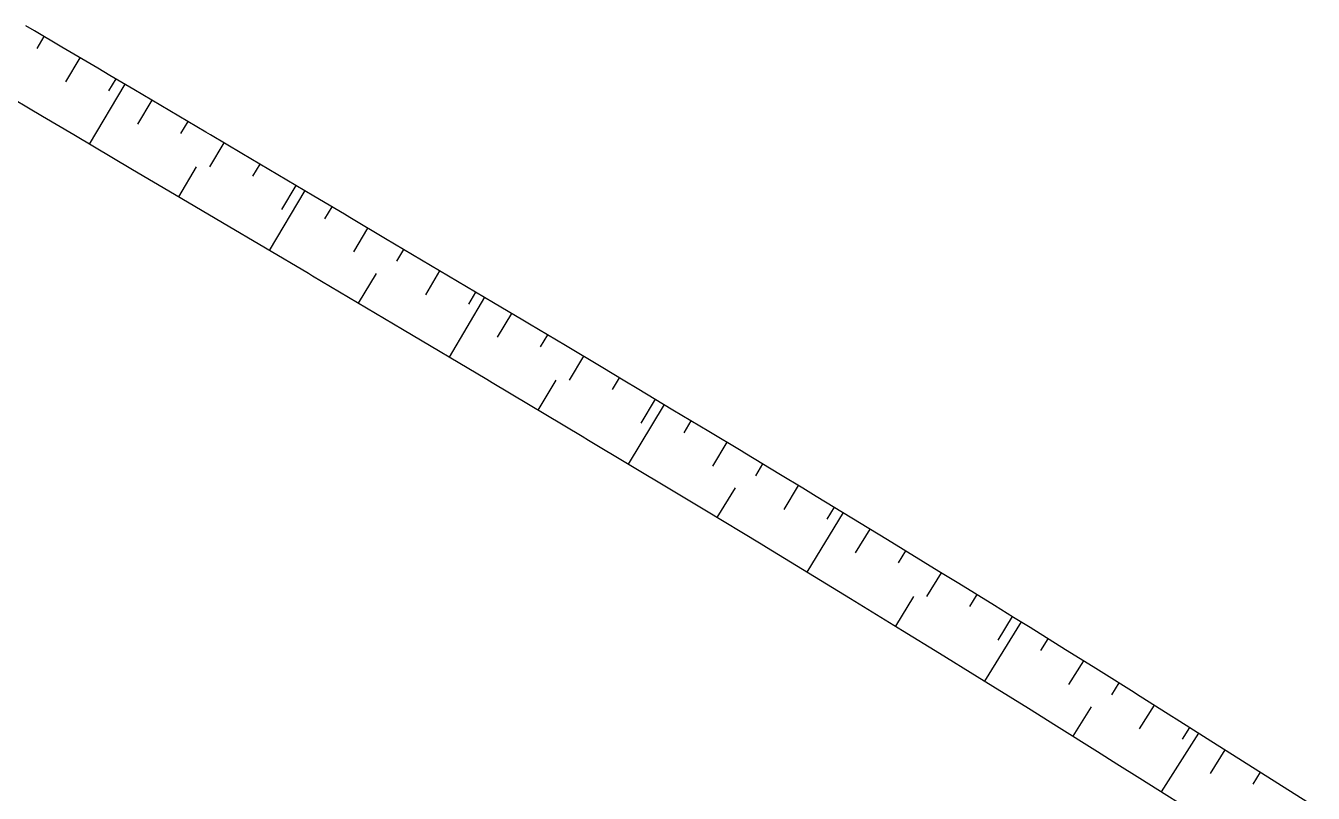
# Model space of a CAD drawing. Header units: millimetres. Extents: x 501029 to 503193, y 1805862 to 1807132.
# Drawn here: x 502147.07 to 502165.54, y 1806539.67 to 1806550.68 of the extents above; entities that cross this region are included whole.
import ezdxf

# ---------------------------------------------------------------- set-up
doc = ezdxf.new("R2010")
doc.units = ezdxf.units.MM
doc.header["$LTSCALE"] = 12
doc.header["$MEASUREMENT"] = 0
doc.layers.add('3', color=7, linetype='CONTINUOUS')

msp = doc.modelspace()

# ---------------------------------------------------------------- linework, layer by layer
at = {"layer": '3', "linetype": 'Continuous'}
for p, q in [((502147.3269999998, 1806550.529, 4.157), (502147.2259999998, 1806550.357, 4.157)), ((502148.1019999999, 1806550.071, 4.165), (502147.5859999998, 1806550.376, 4.16)), ((502147.8439999999, 1806550.223, 4.163), (502147.64, 1806549.879, 4.163)), ((502148.4899999998, 1806549.843, 4.107), (502147.9809999999, 1806548.983, 4.107)), ((502148.3599999999, 1806549.918, 4.168), (502148.2579999999, 1806549.746, 4.168)), ((502149.1349999998, 1806549.46, 4.177), (502148.6179999998, 1806549.765, 4.171)), ((502148.876, 1806549.611999999, 4.174), (502148.6729999999, 1806549.268, 4.174)), ((502149.6509999998, 1806549.154, 4.184), (502149.1349999998, 1806549.46, 4.177)), ((502149.393, 1806549.307, 4.179999999999999), (502149.2909999998, 1806549.135, 4.179999999999999)), ((502149.9089999998, 1806549.001, 4.187), (502149.7049999998, 1806548.657, 4.187)), ((502150.6839999999, 1806548.543, 4.198), (502150.1669999999, 1806548.849, 4.190999999999999)), ((502150.4249999998, 1806548.696, 4.195), (502150.3239999998, 1806548.524, 4.195)), ((502149.5129999998, 1806548.657, 4.123), (502149.2589999999, 1806548.227, 4.123)), ((502151.2, 1806548.238, 4.206), (502150.6839999999, 1806548.543, 4.198)), ((502151.072, 1806548.316, 4.142), (502150.5619999999, 1806547.455, 4.142)), ((502150.9419999998, 1806548.39, 4.201999999999999), (502150.7379999999, 1806548.046, 4.201999999999999)), ((502151.4579999998, 1806548.085, 4.209999999999999), (502151.3559999999, 1806547.913, 4.209999999999999)), ((502152.2319999998, 1806547.626, 4.222), (502151.7159999998, 1806547.932, 4.213)), ((502151.9739999999, 1806547.779, 4.217), (502151.7699999998, 1806547.435, 4.217)), ((502152.7479999999, 1806547.319, 4.23), (502152.2319999998, 1806547.626, 4.222)), ((502152.4899999998, 1806547.472, 4.225999999999999), (502152.3879999998, 1806547.301, 4.225999999999999)), ((502153.2639999997, 1806547.013, 4.238), (502152.7479999999, 1806547.319, 4.23)), ((502152.4719999998, 1806546.323, 4.171), (502151.1819999998, 1806547.089, 4.150999999999999)), ((502152.0939999998, 1806547.128, 4.161), (502151.8389999999, 1806546.698, 4.161)), ((502153.0059999999, 1806547.165999999, 4.233999999999999), (502152.8019999999, 1806546.822, 4.233999999999999)), ((502153.7799999998, 1806546.707, 4.246), (502153.2639999997, 1806547.013, 4.238)), ((502153.5219999999, 1806546.86, 4.241999999999999), (502153.4199999999, 1806546.688, 4.241999999999999)), ((502153.6509999998, 1806546.785, 4.182), (502153.1409999998, 1806545.924999999, 4.182)), ((502154.038, 1806546.553, 4.25), (502153.8329999999, 1806546.21, 4.25)), ((502154.8099999998, 1806546.092, 4.262), (502154.2949999999, 1806546.4, 4.254)), ((502154.5529999999, 1806546.246, 4.258), (502154.45, 1806546.075, 4.258)), ((502155.325, 1806545.785, 4.27), (502154.8099999998, 1806546.092, 4.262)), ((502155.0679999998, 1806545.939, 4.266), (502154.8629999999, 1806545.595, 4.266)), ((502155.0489999999, 1806544.788, 4.211), (502153.7609999999, 1806545.556999999, 4.192)), ((502154.6719999998, 1806545.595, 4.201999999999999), (502154.4159999997, 1806545.166, 4.201999999999999)), ((502155.5829999999, 1806545.631, 4.274), (502155.4799999997, 1806545.459, 4.274)), ((502156.3539999998, 1806545.167, 4.283999999999999), (502155.8399999999, 1806545.477, 4.277)), ((502156.2259999998, 1806545.247, 4.221), (502155.7109999999, 1806544.39, 4.221)), ((502156.0969999999, 1806545.322, 4.280999999999999), (502155.8909999999, 1806544.979, 4.280999999999999)), ((502156.8689999999, 1806544.858, 4.291999999999999), (502156.3539999998, 1806545.167, 4.283999999999999)), ((502156.6109999998, 1806545.013, 4.288), (502156.5079999999, 1806544.841, 4.288)), ((502157.1259999999, 1806544.704, 4.294999999999999), (502156.9189999998, 1806544.361, 4.294999999999999)), ((502157.896, 1806544.238, 4.304999999999999), (502157.3829999999, 1806544.549, 4.299)), ((502157.6389999998, 1806544.394, 4.302), (502157.5359999999, 1806544.222, 4.302)), ((502158.1519999998, 1806544.083, 4.307999999999999), (502157.9449999999, 1806543.741, 4.307999999999999)), ((502157.2439999999, 1806544.05, 4.238), (502156.9849999998, 1806543.623, 4.238)), ((502158.9209999999, 1806543.615, 4.315999999999999), (502158.4089999997, 1806543.927, 4.310999999999999)), ((502158.7939999998, 1806543.695, 4.253), (502158.2739999997, 1806542.841, 4.253)), ((502158.6649999998, 1806543.771, 4.312999999999999), (502158.5609999998, 1806543.6, 4.312999999999999)), ((502159.1779999998, 1806543.459, 4.318999999999999), (502158.9689999998, 1806543.118, 4.318999999999999)), ((502159.9449999999, 1806542.989, 4.325), (502159.433, 1806543.302, 4.320999999999999)), ((502159.6889999997, 1806543.146, 4.323), (502159.585, 1806542.975, 4.323)), ((502160.2009999999, 1806542.832, 4.326999999999999), (502159.9909999999, 1806542.492, 4.326999999999999)), ((502160.967, 1806542.36, 4.331), (502160.4559999998, 1806542.675, 4.328)), ((502159.8059999998, 1806542.49, 4.264), (502159.5449999999, 1806542.064, 4.264)), ((502160.7109999999, 1806542.517, 4.33), (502160.6059999999, 1806542.347, 4.33)), ((502161.3499999999, 1806542.125, 4.270999999999999), (502160.8209999998, 1806541.276, 4.270999999999999)), ((502161.2219999998, 1806542.202, 4.331999999999999), (502161.0119999999, 1806541.861999999, 4.331999999999999)), ((502161.9859999998, 1806541.726, 4.334), (502161.477, 1806542.044, 4.333)), ((502161.7309999999, 1806541.884999999, 4.333), (502161.626, 1806541.715, 4.333)), ((502162.2409999999, 1806541.568, 4.334), (502162.0289999999, 1806541.228, 4.334)), ((502162.7489999999, 1806541.249, 4.334), (502162.6429999999, 1806541.08, 4.334)), ((502163.511, 1806540.77, 4.331999999999999), (502163.0029999998, 1806541.09, 4.334)), ((502163.2569999997, 1806540.93, 4.333), (502163.0439999998, 1806540.592, 4.333)), ((502162.3549999997, 1806540.908, 4.272), (502162.0889999999, 1806540.485, 4.272)), ((502163.7639999998, 1806540.61, 4.331), (502163.6569999999, 1806540.441, 4.331)), ((502163.8909999999, 1806540.531, 4.269), (502163.3569999998, 1806539.685999999, 4.269)), ((502164.5249999999, 1806540.127999999, 4.328), (502164.0179999999, 1806540.449, 4.33)), ((502164.271, 1806540.289, 4.328999999999999), (502164.0579999999, 1806539.951, 4.328999999999999)), ((502165.0319999999, 1806539.808, 4.325), (502164.5249999999, 1806540.127999999, 4.328)), ((502164.7779999999, 1806539.968, 4.326999999999999), (502164.6719999998, 1806539.799, 4.326999999999999)), ((502165.5389999999, 1806539.487, 4.323), (502165.0319999999, 1806539.808, 4.325))]:
    msp.add_line(p, q, dxfattribs=at)
at = {"layer": '3', "linetype": 'Continuous', "extrusion": (-0.1901355396024285, -0.3059993866503879, 0.9328519989525025), "elevation": -648275.528568878}
msp.add_lwpolyline([(-526932.3951177835, 1678647.535727156), (-526932.8513696009, 1678647.524624055), (-526932.995748599, 1678647.52184828)], dxfattribs=at)
at = {"layer": '3', "linetype": 'Continuous', "extrusion": (0.48621459910376, 0.8237047325104674, 0.2917291162332437), "elevation": 1732215.822445692}
msp.add_lwpolyline([(485885.0936304595, -528314.8706856958), (485885.8262781588, -528314.8769585585), (485886.5934023414, -528314.8811404671)], dxfattribs=at)
at = {"layer": '3', "linetype": 'Continuous', "extrusion": (-0.0285481085172887, -0.0285481027361636, 0.9991846732863002), "elevation": -65904.79392841239}
msp.add_lwpolyline([(-922351.061725277, 1631165.339586938), (-922351.4478055696, 1631165.240511171), (-922351.6429670363, 1631165.190973287)], dxfattribs=at)
at = {"layer": '3', "linetype": 'Continuous', "extrusion": (0.1404065221032761, 0.2560354190582764, 0.95641616085181), "elevation": 533049.3061042388}
msp.add_lwpolyline([(428357.375649556, -1745892.182942241), (428358.3516266198, -1745892.217187982), (428358.8749704906, -1745892.234310853)], dxfattribs=at)
at = {"layer": '3', "linetype": 'Continuous', "extrusion": (0.5086975163691302, 0.8608727193047776, 0.0111802502957761), "elevation": 1810651.209849218}
msp.add_lwpolyline([(486729.9540064323, -20240.60778170986), (486730.4767453668, -20240.61478214738), (486730.553406961, -20240.61478214738)], dxfattribs=at)
at = {"layer": '3', "linetype": 'Continuous', "extrusion": (0.4258749784543785, 0.7314883200651257, 0.5324991458535714), "elevation": 1535323.927673702}
msp.add_lwpolyline([(474990.8328977802, -965884.9830025616), (474991.63498345, -965884.9948168776), (474992.3329853174, -965885.003086899)], dxfattribs=at)
at = {"layer": '3', "linetype": 'Continuous', "extrusion": (0.2227147949593661, 0.3959373678574911, 0.8908601017220883), "elevation": 827120.2027655087}
msp.add_lwpolyline([(448017.3662230072, -1622012.449475251), (448017.4545245039, -1622012.451676541), (448017.9659759243, -1622012.464884286)], dxfattribs=at)
at = {"layer": '3', "linetype": 'Continuous', "extrusion": (0.3793784539754059, 0.6581054819981405, 0.6503607946541875), "elevation": 1379406.581495439}
msp.add_lwpolyline([(467199.4496128451, -1180987.024308127), (467199.5182077936, -1180987.025624567), (467200.9491412317, -1180987.049320491)], dxfattribs=at)
at = {"layer": '3', "linetype": 'Continuous', "extrusion": (0.3779831640929832, 0.6512240000365447, 0.658054731339772), "elevation": 1366275.041511428}
msp.add_lwpolyline([(472567.4977267106, -1194044.095665342), (472567.6062713782, -1194044.098321491), (472568.0972474509, -1194044.106289935)], dxfattribs=at)
at = {"layer": '3', "linetype": 'Continuous', "extrusion": (-0.4766459287492097, -0.7916027830972975, 0.3823266828242786), "elevation": -1669414.433786553}
msp.add_lwpolyline([(-501691.1394952425, 690743.5834211812), (-501691.2300453127, 690743.5812567422), (-501692.6388956232, 690743.5606945738)], dxfattribs=at)
at = {"layer": '3', "linetype": 'Continuous', "extrusion": (-0.494087198035482, -0.8195573391680651, 0.2901785804521198), "elevation": -1728675.135085189}
msp.add_lwpolyline([(-502674.300493683, 524183.0530405846), (-502674.5068056609, 524183.0509506608), (-502674.9005640911, 524183.0457258511)], dxfattribs=at)
at = {"layer": '3', "linetype": 'Continuous', "extrusion": (0.4699432301000229, 0.7906103631449843, 0.3925412260781195), "elevation": 1664259.992042804}
msp.add_lwpolyline([(491405.5020612386, -710298.9203646044), (491405.5639709943, -710298.9214518742), (491406.1017845702, -710298.9279754945)], dxfattribs=at)
at = {"layer": '3', "linetype": 'Continuous', "extrusion": (-0.5084131056149164, -0.8408370636659206, 0.1857663758721375), "elevation": -1774311.240622983}
msp.add_lwpolyline([(-505029.5700257146, 335450.4683632225), (-505030.9588190219, 335450.452079793), (-505031.0696064625, 335450.4500443642)], dxfattribs=at)
at = {"layer": '3', "linetype": 'Continuous', "extrusion": (-0.4181062856165313, -0.6780101952394153, 0.6045571181281036), "elevation": -1434808.181586206}
msp.add_lwpolyline([(-520811.8862348252, 1088964.870479472), (-520812.1096955507, 1088964.867968678), (-520812.4861258678, 1088964.862947092)], dxfattribs=at)
at = {"layer": '3', "linetype": 'Continuous', "extrusion": (-0.2840407434449618, -0.4520435287592807, 0.8455634240966734), "elevation": -959265.8139467953}
msp.add_lwpolyline([(-535958.4046025103, 1519315.121379393), (-535959.348919274, 1519315.102648415), (-535959.9041211149, 1519315.08953673)], dxfattribs=at)
at = {"layer": '3', "linetype": 'Continuous', "extrusion": (0.2064330359908598, 0.3522618792829264, 0.9128510119705502), "elevation": 740042.579303364}
msp.add_lwpolyline([(480142.1467590781, -1654558.33922356), (480142.4636360444, -1654558.346571226), (480142.7467491052, -1654558.35146967)], dxfattribs=at)
at = {"layer": '3', "linetype": 'Continuous', "extrusion": (0.0823708150016854, 0.1512012242172814, 0.9850650936010032), "elevation": 314518.8644471583}
msp.add_lwpolyline([(423268.3242505498, -1799355.725128297), (423268.6255201261, -1799355.741208946), (423269.7304439258, -1799355.794821833), (423269.8227803118, -1799355.799286893)], dxfattribs=at)
at = {"layer": '3', "linetype": 'Continuous', "extrusion": (-0.4993938486293146, -0.8097647915202401, 0.3080369561682224), "elevation": -1713649.162161136}
msp.add_lwpolyline([(-520872.1681162369, 554851.5960969552), (-520872.5039315064, 554851.5950458444), (-520872.7678795706, 554851.592943622)], dxfattribs=at)
at = {"layer": '3', "linetype": 'Continuous', "extrusion": (-0.4330947383246379, -0.6992936233061487, 0.5686979655659689), "elevation": -1480783.576685666}
msp.add_lwpolyline([(-524281.997900392, 1023799.809033574), (-524282.6192819883, 1023799.806602101), (-524283.4977265176, 1023799.799307681)], dxfattribs=at)
at = {"layer": '3', "linetype": 'Continuous', "extrusion": (-0.1929217866601044, -0.3054594980321053, 0.9324567975482013), "elevation": -648699.2749335485}
msp.add_lwpolyline([(-540108.8272104004, 1674285.522606998), (-540109.1047087584, 1674285.519839079), (-540109.4271515264, 1674285.517071159)], dxfattribs=at)
at = {"layer": '3', "linetype": 'Continuous', "extrusion": (-0.3373580911454095, -0.5389029678897354, 0.7718634008283854), "elevation": -1142955.174955921}
msp.add_lwpolyline([(-532936.5660817592, 1387583.57240848), (-532937.4293424987, 1387583.569262779), (-532938.0665047508, 1387583.564544227)], dxfattribs=at)
at = {"layer": '3', "linetype": 'Continuous', "extrusion": (-0.4670387937929513, -0.7499140259395866, 0.4685122397456722), "elevation": -1589278.076470575}
msp.add_lwpolyline([(-528770.7485422101, 842826.0348204807), (-528770.8819952684, 842826.0359523973), (-528771.3481837696, 842826.0348204807)], dxfattribs=at)
at = {"layer": '3', "linetype": 'Continuous', "elevation": 4.334}
msp.add_lwpolyline([(502163.0029999998, 1806541.09), (502162.9689999998, 1806541.112), (502162.4949999999, 1806541.409)], dxfattribs=at)
at = {"layer": '3', "linetype": 'Continuous', "extrusion": (-0.3244967236257752, -0.5188812343875596, 0.7908629090787983), "elevation": -1100326.530520374}
msp.add_lwpolyline([(-532119.3866582976, 1421930.015030192), (-532119.7156821454, 1421930.017080496), (-532120.4084969934, 1421930.018298202), (-532120.8868738462, 1421930.017080497)], dxfattribs=at)
at = {"layer": '3', "linetype": 'Continuous', "extrusion": (0.5007338113007797, 0.7886557500712846, 0.3567740995359599), "elevation": 1676190.560303316}
msp.add_lwpolyline([(544387.0833348888, -640144.517991031), (544387.6087836655, -640144.5158501413), (544387.6834093982, -640144.5158501411)], dxfattribs=at)
at = {"layer": '3', "linetype": 'Continuous', "extrusion": (-0.2729111248349707, -0.4373728501927709, 0.8568690144097656), "elevation": -927173.7202978737}
msp.add_lwpolyline([(-530307.7510825371, 1541063.088797581), (-530308.8643937241, 1541063.096556525), (-530309.2508678336, 1541063.098496261)], dxfattribs=at)

doc.saveas('drawing.dxf')
